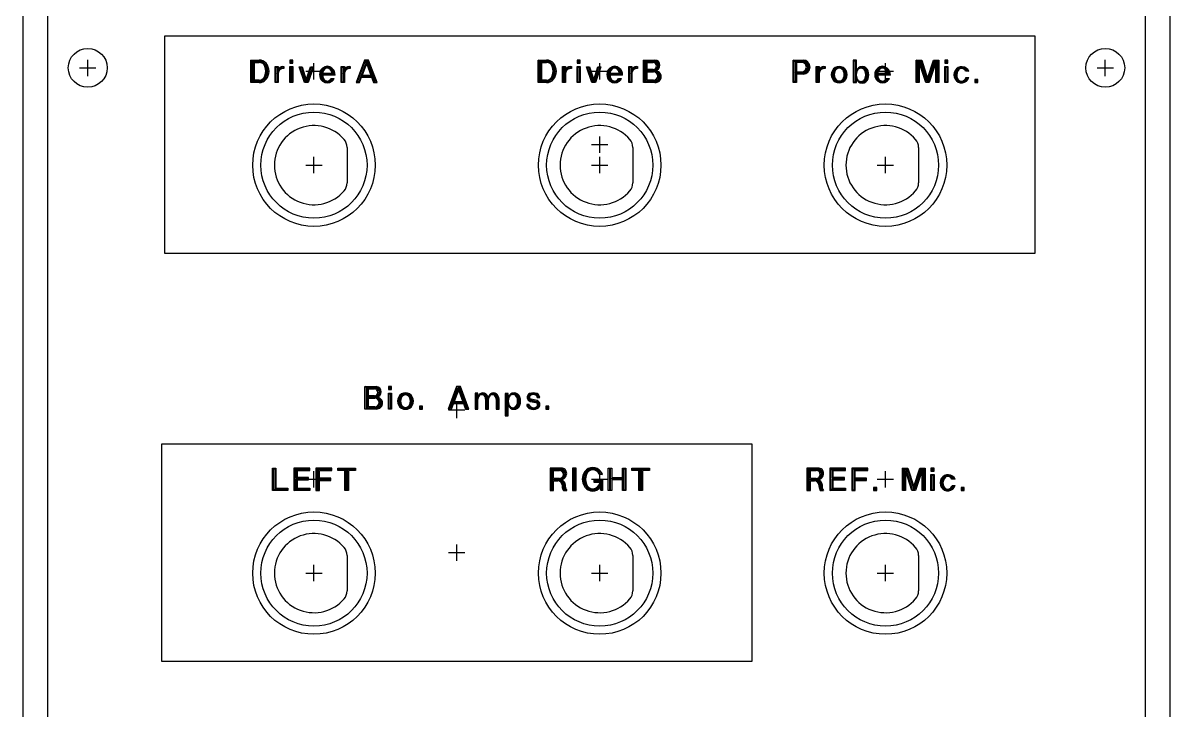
# Model space of a CAD drawing. Header units: millimetres. Extents: x -1 to 140, y -1 to 324.
# Drawn here: x 0 to 140.5, y 83.2 to 167.4 of the extents above; entities that cross this region are included whole.
import ezdxf

# ---------------------------------------------------------------- set-up
doc = ezdxf.new("R2010")
doc.units = ezdxf.units.MM
doc.layers.add('Contour', color=7, linetype='CONTINUOUS')
doc.layers.add('Engraving', color=7, linetype='CONTINUOUS')

msp = doc.modelspace()

# ---------------------------------------------------------------- linework, layer by layer
at = {"layer": 'Contour', "color": 7, "linetype": 'CONTINUOUS'}
for p, q in [((0, 318.77), (0, 5.08)), ((0, 318.77), (0, 5.08)), ((0, 318.77), (0, 5.08)), ((3, 318.77), (3, 5.08)), ((3, 318.77), (3, 5.08)), ((137.492, 5.08), (137.492, 318.77)), ((137.492, 5.08), (137.492, 318.77)), ((140.492, 5.08), (140.492, 318.77)), ((140.492, 5.08), (140.492, 318.77)), ((140.492, 5.08), (140.492, 318.77)), ((6.938, 161.925), (8.938, 161.925)), ((7.938, 160.925), (7.938, 162.925)), ((35.64, 160.5), (35.64, 162.5)), ((70.64, 160.5), (70.64, 162.5)), ((105.64, 160.5), (105.64, 162.5)), ((131.555, 161.925), (133.555, 161.925)), ((132.555, 160.925), (132.555, 162.925)), ((34.64, 161.5), (36.64, 161.5)), ((69.64, 161.5), (71.64, 161.5)), ((104.64, 161.5), (106.64, 161.5)), ((70.64, 151.52), (70.64, 153.52)), ((39.69, 152.173), (39.69, 147.827)), ((69.64, 152.52), (71.64, 152.52)), ((74.69, 152.173), (74.69, 147.827)), ((109.69, 152.173), (109.69, 147.827)), ((35.64, 149), (35.64, 151)), ((35.64, 149), (35.64, 151)), ((35.64, 149), (35.64, 151)), ((35.64, 149), (35.64, 151)), ((70.64, 149), (70.64, 151)), ((70.64, 149), (70.64, 151)), ((70.64, 149), (70.64, 151)), ((70.64, 149), (70.64, 151)), ((105.64, 149), (105.64, 151)), ((105.64, 149), (105.64, 151)), ((105.64, 149), (105.64, 151)), ((105.64, 149), (105.64, 151)), ((34.64, 150), (36.64, 150)), ((34.64, 150), (36.64, 150)), ((34.64, 150), (36.64, 150)), ((34.64, 150), (36.64, 150)), ((69.64, 150), (71.64, 150)), ((69.64, 150), (71.64, 150)), ((69.64, 150), (71.64, 150)), ((69.64, 150), (71.64, 150)), ((104.64, 150), (106.64, 150)), ((104.64, 150), (106.64, 150)), ((104.64, 150), (106.64, 150)), ((104.64, 150), (106.64, 150)), ((53.14, 119), (53.14, 121)), ((52.14, 120), (54.14, 120)), ((35.64, 110.5), (35.64, 112.5)), ((70.64, 110.5), (70.64, 112.5)), ((105.64, 110.5), (105.64, 112.5)), ((34.64, 111.5), (36.64, 111.5)), ((69.64, 111.5), (71.64, 111.5)), ((104.64, 111.5), (106.64, 111.5)), ((53.14, 101.52), (53.14, 103.52)), ((39.69, 102.173), (39.69, 97.827)), ((52.14, 102.52), (54.14, 102.52)), ((74.69, 102.173), (74.69, 97.827)), ((109.69, 102.173), (109.69, 97.827)), ((34.64, 100), (36.64, 100)), ((34.64, 100), (36.64, 100)), ((34.64, 100), (36.64, 100)), ((34.64, 100), (36.64, 100)), ((35.64, 99), (35.64, 101)), ((35.64, 99), (35.64, 101)), ((35.64, 99), (35.64, 101)), ((35.64, 99), (35.64, 101)), ((69.64, 100), (71.64, 100)), ((69.64, 100), (71.64, 100)), ((69.64, 100), (71.64, 100)), ((69.64, 100), (71.64, 100)), ((70.64, 99), (70.64, 101)), ((70.64, 99), (70.64, 101)), ((70.64, 99), (70.64, 101)), ((70.64, 99), (70.64, 101)), ((104.64, 100), (106.64, 100)), ((104.64, 100), (106.64, 100)), ((104.64, 100), (106.64, 100)), ((104.64, 100), (106.64, 100)), ((105.64, 99), (105.64, 101)), ((105.64, 99), (105.64, 101)), ((105.64, 99), (105.64, 101)), ((105.64, 99), (105.64, 101))]:
    msp.add_line(p, q, dxfattribs=at)
for centre, radius in [((7.938, 161.925), 2.381), ((132.555, 161.925), 2.381), ((35.64, 150), 7.5), ((70.64, 150), 7.5), ((105.64, 150), 7.5), ((35.64, 150), 6.5), ((70.64, 150), 6.5), ((105.64, 150), 6.5), ((35.64, 100), 7.5), ((70.64, 100), 7.5), ((105.64, 100), 7.5), ((35.64, 100), 6.5), ((70.64, 100), 6.5), ((105.64, 100), 6.5)]:
    msp.add_circle(centre, radius, dxfattribs=at)
for centre, radius, start, end in [((35.64, 150), 4.85, 40.42575, -40.42575), ((70.64, 150), 4.85, 40.42575, -40.42575), ((105.64, 150), 4.85, 40.42575, -40.42575), ((38.19, 152.172), 1.5, 360.0382, 40.43146), ((73.19, 152.172), 1.5, 360.0382, 40.43146), ((108.19, 152.172), 1.5, 360.0382, 40.43146), ((38.19, 147.828), 1.5, 319.56854, -0.0382), ((73.19, 147.828), 1.5, 319.56854, -0.0382), ((108.19, 147.828), 1.5, 319.56854, -0.0382), ((35.64, 100), 4.85, 40.42575, -40.42575), ((70.64, 100), 4.85, 40.42575, -40.42575), ((105.64, 100), 4.85, 40.42575, -40.42575), ((38.19, 102.172), 1.5, 360.0382, 40.43146), ((73.19, 102.172), 1.5, 360.0382, 40.43146), ((108.19, 102.172), 1.5, 360.0382, 40.43146), ((38.19, 97.828), 1.5, 319.56854, -0.0382), ((73.19, 97.828), 1.5, 319.56854, -0.0382), ((108.19, 97.828), 1.5, 319.56854, -0.0382)]:
    msp.add_arc(centre, radius, start, end, dxfattribs=at)
at = {"layer": 'Engraving', "color": 255, "linetype": 'CONTINUOUS'}
for p, q in [((17.364, 139.18), (17.364, 165.86)), ((17.364, 165.86), (17.364, 165.86)), ((17.364, 165.86), (123.916, 165.86)), ((123.916, 165.86), (123.916, 139.18)), ((123.916, 165.86), (123.916, 165.86)), ((28.056, 162.767), (27.912, 162.882)), ((27.912, 162.882), (28.92, 162.882)), ((27.912, 160.119), (27.912, 162.882)), ((27.912, 162.882), (28.344, 162.594)), ((28.2, 162.681), (28.056, 162.767)), ((28.056, 162.767), (28.92, 162.767)), ((28.056, 160.234), (28.056, 162.767)), ((28.2, 162.681), (28.2, 160.32)), ((28.949, 162.681), (28.2, 162.681)), ((28.344, 162.594), (28.92, 162.594)), ((28.344, 160.407), (28.344, 162.594)), ((30.877, 160.119), (30.877, 162.076)), ((30.877, 162.076), (31.251, 162.076)), ((30.992, 160.177), (30.992, 161.99)), ((30.992, 161.99), (31.136, 161.99)), ((31.136, 161.99), (31.136, 160.177)), ((31.136, 161.99), (31.136, 161.213)), ((31.136, 161.213), (31.309, 161.616)), ((31.251, 162.076), (31.251, 161.616)), ((31.827, 162.105), (31.971, 162.105)), ((31.884, 161.99), (31.971, 162.105)), ((31.971, 162.105), (31.971, 161.846)), ((33.064, 162.882), (32.69, 162.882)), ((32.69, 162.882), (32.69, 162.508)), ((32.805, 162.623), (32.69, 162.508)), ((32.69, 162.508), (33.064, 162.508)), ((32.69, 160.119), (32.69, 162.076)), ((32.69, 162.076), (33.064, 162.076)), ((32.949, 162.767), (32.805, 162.767)), ((32.805, 162.767), (32.805, 162.623)), ((32.805, 162.623), (32.949, 162.623)), ((32.805, 160.177), (32.805, 161.99)), ((32.805, 161.99), (32.949, 161.99)), ((32.949, 162.623), (32.949, 162.767)), ((32.949, 161.99), (33.064, 162.076)), ((32.949, 161.99), (32.949, 160.177)), ((33.064, 162.508), (33.064, 162.882)), ((33.064, 162.076), (33.064, 160.119)), ((34.475, 160.119), (33.813, 162.047)), ((33.813, 162.047), (34.187, 162.047)), ((34.561, 160.205), (33.956, 161.961)), ((33.956, 161.961), (34.1, 161.961)), ((34.1, 161.961), (34.187, 162.047)), ((34.1, 161.961), (34.647, 160.349)), ((34.187, 162.047), (34.705, 160.464)), ((34.705, 160.464), (35.223, 162.047)), ((34.762, 160.349), (35.309, 161.961)), ((35.453, 161.961), (34.849, 160.205)), ((35.597, 162.047), (34.935, 160.119)), ((35.223, 162.047), (35.597, 162.047)), ((35.309, 161.961), (35.453, 161.961)), ((38.993, 160.119), (38.993, 162.076)), ((38.993, 162.076), (39.367, 162.076)), ((39.108, 160.177), (39.108, 161.99)), ((39.108, 161.99), (39.252, 161.99)), ((39.252, 161.99), (39.252, 160.177)), ((39.252, 161.99), (39.252, 161.213)), ((39.252, 161.213), (39.425, 161.616)), ((39.367, 162.076), (39.367, 161.616)), ((39.943, 162.105), (40.087, 162.105)), ((40.001, 161.99), (40.087, 162.105)), ((40.087, 162.105), (40.087, 161.846)), ((41.843, 162.882), (40.806, 160.119)), ((40.979, 160.205), (41.958, 162.824)), ((42.102, 162.824), (41.123, 160.205)), ((41.238, 160.119), (42.073, 162.422)), ((42.073, 162.422), (41.555, 161.04)), ((42.332, 162.882), (41.843, 162.882)), ((41.958, 162.824), (42.936, 160.119)), ((42.102, 162.824), (43.051, 160.205)), ((42.217, 162.824), (42.102, 162.824)), ((43.195, 160.205), (42.217, 162.824)), ((43.368, 160.119), (42.332, 162.882)), ((63.251, 162.767), (63.107, 162.882)), ((63.107, 162.882), (64.115, 162.882)), ((63.107, 160.119), (63.107, 162.882)), ((63.107, 162.882), (63.539, 162.594)), ((63.395, 162.681), (63.251, 162.767)), ((63.251, 162.767), (64.115, 162.767)), ((63.251, 160.234), (63.251, 162.767)), ((63.395, 162.681), (63.395, 160.32)), ((64.144, 162.681), (63.395, 162.681)), ((63.539, 162.594), (64.115, 162.594)), ((63.539, 160.407), (63.539, 162.594)), ((66.072, 160.119), (66.072, 162.076)), ((66.072, 162.076), (66.446, 162.076)), ((66.187, 160.177), (66.187, 161.99)), ((66.187, 161.99), (66.331, 161.99)), ((66.331, 161.99), (66.331, 160.177)), ((66.331, 161.99), (66.331, 161.213)), ((66.331, 161.213), (66.504, 161.616)), ((66.446, 162.076), (66.446, 161.616)), ((67.022, 162.105), (67.166, 162.105)), ((67.079, 161.99), (67.166, 162.105)), ((67.166, 162.105), (67.166, 161.846)), ((68.259, 162.882), (67.885, 162.882)), ((67.885, 162.882), (67.885, 162.508)), ((68, 162.623), (67.885, 162.508)), ((67.885, 162.508), (68.259, 162.508)), ((67.885, 160.119), (67.885, 162.076)), ((67.885, 162.076), (68.259, 162.076)), ((68.144, 162.767), (68, 162.767)), ((68, 162.767), (68, 162.623)), ((68, 162.623), (68.144, 162.623)), ((68, 160.177), (68, 161.99)), ((68, 161.99), (68.144, 161.99)), ((68.144, 162.623), (68.144, 162.767)), ((68.144, 161.99), (68.259, 162.076)), ((68.144, 161.99), (68.144, 160.177)), ((68.259, 162.508), (68.259, 162.882)), ((68.259, 162.076), (68.259, 160.119)), ((69.67, 160.119), (69.008, 162.047)), ((69.008, 162.047), (69.382, 162.047)), ((69.756, 160.205), (69.151, 161.961)), ((69.151, 161.961), (69.295, 161.961)), ((69.295, 161.961), (69.382, 162.047)), ((69.295, 161.961), (69.842, 160.349)), ((69.382, 162.047), (69.9, 160.464)), ((69.9, 160.464), (70.418, 162.047)), ((69.957, 160.349), (70.504, 161.961)), ((70.648, 161.961), (70.044, 160.205)), ((70.792, 162.047), (70.13, 160.119)), ((70.418, 162.047), (70.792, 162.047)), ((70.504, 161.961), (70.648, 161.961)), ((74.188, 160.119), (74.188, 162.076)), ((74.188, 162.076), (74.562, 162.076)), ((74.303, 160.177), (74.303, 161.99)), ((74.303, 161.99), (74.447, 161.99)), ((74.447, 161.99), (74.447, 160.177)), ((74.447, 161.99), (74.447, 161.213)), ((74.447, 161.213), (74.62, 161.616)), ((74.562, 162.076), (74.562, 161.616)), ((75.138, 162.105), (75.282, 162.105)), ((75.196, 161.99), (75.282, 162.105)), ((75.282, 162.105), (75.282, 161.846)), ((76.433, 162.594), (76.001, 162.882)), ((76.001, 162.882), (77.383, 162.882)), ((76.001, 160.119), (76.001, 162.882)), ((77.354, 162.796), (76.145, 162.796)), ((76.145, 162.796), (76.145, 160.205)), ((76.289, 162.681), (76.289, 160.292)), ((77.325, 162.681), (76.289, 162.681)), ((76.289, 162.681), (76.433, 162.594)), ((76.433, 162.594), (77.181, 162.594)), ((76.433, 160.407), (76.433, 162.594)), ((77.181, 161.731), (76.433, 161.731)), ((76.433, 161.731), (76.433, 161.443)), ((76.519, 161.529), (76.519, 161.644)), ((76.519, 161.644), (77.297, 161.644)), ((77.297, 161.644), (77.498, 161.76)), ((77.325, 161.529), (77.297, 161.644)), ((94.617, 162.681), (94.329, 162.882)), ((94.329, 162.882), (95.538, 162.882)), ((94.329, 160.119), (94.329, 162.882)), ((94.473, 160.263), (94.473, 162.767)), ((94.473, 162.767), (95.538, 162.767)), ((94.617, 162.681), (94.617, 160.263)), ((95.509, 162.681), (94.617, 162.681)), ((95.394, 162.594), (94.761, 162.594)), ((94.761, 162.594), (94.761, 161.443)), ((97.149, 160.119), (97.149, 162.076)), ((97.149, 162.076), (97.524, 162.076)), ((97.264, 160.177), (97.264, 161.99)), ((97.264, 161.99), (97.408, 161.99)), ((97.408, 161.99), (97.408, 160.177)), ((97.408, 161.99), (97.408, 161.213)), ((97.408, 161.213), (97.581, 161.616)), ((97.524, 162.076), (97.524, 161.616)), ((98.099, 162.105), (98.243, 162.105)), ((98.157, 161.99), (98.243, 162.105)), ((98.243, 162.105), (98.243, 161.846)), ((99.222, 161.529), (99.135, 161.616)), ((99.135, 161.616), (99.423, 161.472)), ((99.509, 161.788), (99.222, 161.529)), ((101.812, 162.796), (101.697, 162.882)), ((101.697, 162.882), (101.697, 160.119)), ((102.071, 162.882), (101.697, 162.882)), ((101.812, 162.796), (101.956, 162.796)), ((101.812, 160.177), (101.812, 162.796)), ((101.956, 162.796), (101.956, 160.177)), ((102.071, 161.558), (102.071, 162.882)), ((102.186, 161.587), (102.071, 161.558)), ((109.525, 162.767), (109.41, 162.882)), ((109.41, 162.882), (110.072, 162.882)), ((109.41, 160.119), (109.41, 162.882)), ((109.612, 162.681), (109.525, 162.767)), ((109.525, 162.767), (109.986, 162.767)), ((109.525, 160.205), (109.525, 162.767)), ((109.612, 160.234), (109.612, 162.681)), ((109.871, 162.681), (109.669, 162.681)), ((109.669, 162.681), (109.669, 160.205)), ((110.561, 160.119), (109.784, 162.594)), ((109.784, 162.594), (109.784, 160.119)), ((110.648, 160.234), (109.871, 162.681)), ((109.986, 162.767), (110.734, 160.407)), ((110.072, 162.882), (110.792, 160.608)), ((110.792, 160.608), (111.511, 162.882)), ((110.849, 160.407), (111.598, 162.767)), ((111.684, 162.681), (110.936, 160.234)), ((111.799, 162.594), (110.993, 160.119)), ((111.511, 162.882), (112.173, 162.882)), ((111.598, 162.767), (112.058, 162.767)), ((111.885, 162.681), (111.684, 162.681)), ((111.799, 160.119), (111.799, 162.594)), ((111.885, 160.205), (111.885, 162.681)), ((112, 162.709), (111.943, 162.709)), ((111.943, 162.709), (111.943, 160.205)), ((112, 160.205), (112, 162.709)), ((112.058, 162.767), (112.058, 160.205)), ((112.173, 162.882), (112.173, 160.119)), ((113.267, 162.882), (112.893, 162.882)), ((112.893, 162.882), (112.893, 162.508)), ((113.008, 162.623), (112.893, 162.508)), ((112.893, 162.508), (113.267, 162.508)), ((112.893, 160.119), (112.893, 162.076)), ((112.893, 162.076), (113.267, 162.076)), ((113.152, 162.767), (113.008, 162.767)), ((113.008, 162.767), (113.008, 162.623)), ((113.008, 162.623), (113.152, 162.623)), ((113.008, 160.177), (113.008, 161.99)), ((113.008, 161.99), (113.152, 161.99)), ((113.152, 162.623), (113.152, 162.767)), ((113.152, 161.99), (113.267, 162.076)), ((113.152, 161.99), (113.152, 160.177)), ((113.267, 162.508), (113.267, 162.882)), ((113.267, 162.076), (113.267, 160.119)), ((28.92, 160.234), (28.056, 160.234)), ((28.2, 160.32), (28.92, 160.32)), ((28.92, 160.407), (28.344, 160.407)), ((31.136, 160.177), (30.992, 160.177)), ((31.251, 161.213), (31.251, 160.119)), ((32.949, 160.177), (32.805, 160.177)), ((34.849, 160.205), (34.561, 160.205)), ((34.647, 160.349), (34.762, 160.349)), ((36.691, 161.098), (36.691, 161.27)), ((36.691, 161.27), (37.842, 161.27)), ((38.13, 161.098), (36.691, 161.098)), ((38.245, 161.04), (36.691, 161.04)), ((36.748, 161.184), (37.986, 161.184)), ((37.727, 160.608), (38.13, 160.608)), ((37.813, 160.522), (37.957, 160.522)), ((39.252, 160.177), (39.108, 160.177)), ((39.367, 161.213), (39.367, 160.119)), ((41.123, 160.205), (40.979, 160.205)), ((41.497, 160.954), (41.468, 160.839)), ((41.468, 160.839), (42.706, 160.839)), ((42.706, 160.752), (41.468, 160.752)), ((42.648, 160.954), (41.497, 160.954)), ((41.555, 161.04), (42.62, 161.04)), ((42.62, 161.04), (42.648, 160.954)), ((42.706, 160.839), (42.706, 160.752)), ((43.051, 160.205), (43.195, 160.205)), ((64.115, 160.234), (63.251, 160.234)), ((63.395, 160.32), (64.115, 160.32)), ((64.115, 160.407), (63.539, 160.407)), ((66.331, 160.177), (66.187, 160.177)), ((66.446, 161.213), (66.446, 160.119)), ((68.144, 160.177), (68, 160.177)), ((70.044, 160.205), (69.756, 160.205)), ((69.842, 160.349), (69.957, 160.349)), ((71.886, 161.098), (71.886, 161.27)), ((71.886, 161.27), (73.037, 161.27)), ((73.325, 161.098), (71.886, 161.098)), ((73.44, 161.04), (71.886, 161.04)), ((71.943, 161.184), (73.181, 161.184)), ((72.922, 160.608), (73.325, 160.608)), ((73.008, 160.522), (73.152, 160.522)), ((74.447, 160.177), (74.303, 160.177)), ((74.562, 161.213), (74.562, 160.119)), ((76.145, 160.205), (77.498, 160.205)), ((76.289, 160.292), (77.412, 160.292)), ((76.433, 161.443), (77.239, 161.443)), ((77.239, 160.407), (76.433, 160.407)), ((77.325, 161.529), (76.519, 161.529)), ((94.617, 160.263), (94.473, 160.263)), ((94.617, 161.27), (94.761, 161.443)), ((95.538, 161.27), (94.617, 161.27)), ((94.761, 161.443), (95.394, 161.443)), ((94.761, 161.443), (94.761, 161.357)), ((94.761, 161.357), (95.566, 161.357)), ((95.538, 161.155), (94.761, 161.155)), ((94.761, 161.155), (94.761, 160.119)), ((97.408, 160.177), (97.264, 160.177)), ((97.524, 161.213), (97.524, 160.119)), ((101.956, 160.177), (101.812, 160.177)), ((102.071, 160.119), (102.071, 161.558)), ((102.071, 160.58), (102.071, 161.558)), ((104.69, 161.098), (104.69, 161.27)), ((104.69, 161.27), (105.841, 161.27)), ((106.129, 161.098), (104.69, 161.098)), ((106.244, 161.04), (104.69, 161.04)), ((104.748, 161.184), (105.985, 161.184)), ((105.726, 160.608), (106.129, 160.608)), ((105.813, 160.522), (105.956, 160.522)), ((109.669, 160.205), (109.525, 160.205)), ((110.936, 160.234), (110.648, 160.234)), ((110.792, 160.119), (110.705, 160.32)), ((110.705, 160.32), (110.878, 160.32)), ((110.734, 160.407), (110.849, 160.407)), ((110.792, 160.608), (110.792, 160.119)), ((110.878, 160.32), (110.792, 160.608)), ((111.943, 160.205), (111.885, 160.205)), ((112.058, 160.205), (112, 160.205)), ((113.152, 160.177), (113.008, 160.177)), ((115.857, 161.501), (115.454, 161.501)), ((115.483, 160.723), (115.857, 160.723)), ((115.713, 161.558), (115.569, 161.558)), ((115.569, 160.666), (115.713, 160.666)), ((115.713, 161.558), (115.857, 161.501)), ((116.951, 160.493), (116.577, 160.493)), ((116.577, 160.493), (116.577, 160.119)), ((116.836, 160.378), (116.692, 160.378)), ((116.692, 160.378), (116.692, 160.234)), ((116.692, 160.234), (116.836, 160.234)), ((116.836, 160.234), (116.836, 160.378)), ((116.836, 160.234), (116.951, 160.119)), ((116.951, 160.119), (116.951, 160.493)), ((28.92, 160.119), (27.912, 160.119)), ((31.251, 160.119), (30.877, 160.119)), ((33.064, 160.119), (32.69, 160.119)), ((34.935, 160.119), (34.475, 160.119)), ((39.367, 160.119), (38.993, 160.119)), ((40.806, 160.119), (41.238, 160.119)), ((42.936, 160.119), (43.368, 160.119)), ((64.115, 160.119), (63.107, 160.119)), ((66.446, 160.119), (66.072, 160.119)), ((68.259, 160.119), (67.885, 160.119)), ((70.13, 160.119), (69.67, 160.119)), ((74.562, 160.119), (74.188, 160.119)), ((77.383, 160.119), (76.001, 160.119)), ((94.761, 160.119), (94.329, 160.119)), ((97.524, 160.119), (97.149, 160.119)), ((101.697, 160.119), (102.071, 160.119)), ((109.784, 160.119), (109.41, 160.119)), ((110.993, 160.119), (110.561, 160.119)), ((112.173, 160.119), (111.799, 160.119)), ((113.267, 160.119), (112.893, 160.119)), ((116.577, 160.119), (116.951, 160.119)), ((123.916, 139.18), (17.364, 139.18)), ((17.364, 139.18), (17.364, 139.18)), ((123.916, 139.18), (123.916, 139.18)), ((42.304, 122.575), (41.872, 122.863)), ((41.872, 122.863), (43.254, 122.863)), ((41.872, 120.1), (41.872, 122.863)), ((43.225, 122.777), (42.016, 122.777)), ((42.016, 122.777), (42.016, 120.186)), ((42.16, 122.662), (42.16, 120.273)), ((43.196, 122.662), (42.16, 122.662)), ((42.16, 122.662), (42.304, 122.575)), ((42.304, 122.575), (43.052, 122.575)), ((42.304, 120.388), (42.304, 122.575)), ((45.125, 122.863), (44.751, 122.863)), ((44.751, 122.863), (44.751, 122.489)), ((44.866, 122.604), (44.751, 122.489)), ((44.751, 122.489), (45.125, 122.489)), ((45.01, 122.748), (44.866, 122.748)), ((44.866, 122.748), (44.866, 122.604)), ((44.866, 122.604), (45.01, 122.604)), ((45.01, 122.604), (45.01, 122.748)), ((45.125, 122.489), (45.125, 122.863)), ((53.097, 122.863), (52.061, 120.1)), ((52.234, 120.186), (53.212, 122.805)), ((53.356, 122.805), (52.378, 120.186)), ((52.493, 120.1), (53.327, 122.403)), ((53.327, 122.403), (52.809, 121.021)), ((53.586, 122.863), (53.097, 122.863)), ((53.212, 122.805), (54.191, 120.1)), ((53.356, 122.805), (54.306, 120.186)), ((53.471, 122.805), (53.356, 122.805)), ((54.45, 120.186), (53.471, 122.805)), ((54.622, 120.1), (53.586, 122.863)), ((43.052, 121.712), (42.304, 121.712)), ((42.304, 121.712), (42.304, 121.424)), ((42.304, 121.424), (43.11, 121.424)), ((42.39, 121.51), (42.39, 121.625)), ((42.39, 121.625), (43.168, 121.625)), ((43.196, 121.51), (42.39, 121.51)), ((43.168, 121.625), (43.369, 121.741)), ((43.196, 121.51), (43.168, 121.625)), ((44.751, 120.1), (44.751, 122.057)), ((44.751, 122.057), (45.125, 122.057)), ((44.866, 120.158), (44.866, 121.971)), ((44.866, 121.971), (45.01, 121.971)), ((45.01, 121.971), (45.125, 122.057)), ((45.01, 121.971), (45.01, 120.158)), ((45.125, 122.057), (45.125, 120.1)), ((46.103, 121.51), (46.017, 121.597)), ((46.017, 121.597), (46.305, 121.453)), ((46.391, 121.769), (46.103, 121.51)), ((52.752, 120.935), (52.723, 120.82)), ((53.903, 120.935), (52.752, 120.935)), ((52.809, 121.021), (53.874, 121.021)), ((53.874, 121.021), (53.903, 120.935)), ((55.716, 122.057), (55.371, 122.057)), ((55.371, 122.057), (55.371, 120.1)), ((55.486, 120.158), (55.486, 121.971)), ((55.486, 121.971), (55.601, 121.971)), ((55.601, 121.971), (55.601, 120.158)), ((55.601, 121.971), (55.601, 121.28)), ((55.601, 121.28), (55.745, 121.597)), ((55.716, 121.597), (55.716, 122.057)), ((55.716, 120.1), (55.716, 121.338)), ((56.666, 121.338), (56.666, 120.1)), ((56.781, 121.338), (56.781, 120.158)), ((56.896, 120.158), (56.896, 121.28)), ((57.011, 120.1), (57.011, 121.338)), ((57.961, 121.338), (57.961, 120.1)), ((58.076, 121.338), (58.076, 120.158)), ((58.191, 120.158), (58.191, 121.338)), ((58.306, 120.1), (58.306, 121.338)), ((59.429, 122.028), (59.055, 122.028)), ((59.055, 122.028), (59.055, 119.294)), ((59.17, 119.38), (59.17, 121.971)), ((59.17, 121.971), (59.314, 121.971)), ((59.314, 121.971), (59.314, 119.38)), ((59.314, 121.971), (59.314, 121.165)), ((59.429, 121.568), (59.429, 122.028)), ((62.134, 121.05), (62.825, 120.906)), ((62.192, 121.222), (62.911, 121.05)), ((62.854, 120.963), (62.192, 121.136)), ((62.969, 121.136), (62.25, 121.309)), ((62.998, 121.51), (63.286, 121.51)), ((63.199, 121.568), (63.084, 121.568)), ((43.254, 120.1), (41.872, 120.1)), ((42.016, 120.186), (43.369, 120.186)), ((42.16, 120.273), (43.283, 120.273)), ((43.11, 120.388), (42.304, 120.388)), ((45.125, 120.1), (44.751, 120.1)), ((45.01, 120.158), (44.866, 120.158)), ((48.924, 120.474), (48.55, 120.474)), ((48.55, 120.474), (48.55, 120.1)), ((48.55, 120.1), (48.924, 120.1)), ((48.809, 120.359), (48.665, 120.359)), ((48.665, 120.359), (48.665, 120.215)), ((48.665, 120.215), (48.809, 120.215)), ((48.809, 120.215), (48.809, 120.359)), ((48.809, 120.215), (48.924, 120.1)), ((48.924, 120.1), (48.924, 120.474)), ((52.061, 120.1), (52.493, 120.1)), ((52.378, 120.186), (52.234, 120.186)), ((52.723, 120.82), (53.961, 120.82)), ((53.961, 120.733), (52.723, 120.733)), ((53.961, 120.82), (53.961, 120.733)), ((54.191, 120.1), (54.622, 120.1)), ((54.306, 120.186), (54.45, 120.186)), ((55.371, 120.1), (55.716, 120.1)), ((55.601, 120.158), (55.486, 120.158)), ((56.666, 120.1), (57.011, 120.1)), ((56.781, 120.158), (56.896, 120.158)), ((57.961, 120.1), (58.306, 120.1)), ((58.076, 120.158), (58.191, 120.158)), ((59.429, 119.294), (59.429, 120.704)), ((59.429, 120.704), (59.429, 120.589)), ((61.818, 120.618), (61.703, 120.676)), ((62.019, 120.676), (61.703, 120.676)), ((64.408, 120.474), (64.034, 120.474)), ((64.034, 120.474), (64.034, 120.1)), ((64.034, 120.1), (64.408, 120.1)), ((64.293, 120.359), (64.149, 120.359)), ((64.149, 120.359), (64.149, 120.215)), ((64.149, 120.215), (64.293, 120.215)), ((64.293, 120.215), (64.293, 120.359)), ((64.293, 120.215), (64.408, 120.1)), ((64.408, 120.1), (64.408, 120.474)), ((59.055, 119.294), (59.429, 119.294)), ((59.314, 119.38), (59.17, 119.38)), ((17.007, 89.18), (17.007, 115.86)), ((17.007, 115.86), (17.007, 115.86)), ((17.007, 115.86), (89.273, 115.86)), ((89.273, 115.86), (89.273, 89.18)), ((89.273, 115.86), (89.273, 115.86)), ((30.56, 110.119), (30.56, 112.882)), ((30.56, 112.882), (30.992, 112.882)), ((30.704, 110.263), (30.704, 112.796)), ((30.704, 112.796), (30.848, 112.796)), ((30.848, 112.796), (30.848, 110.407)), ((30.992, 112.882), (30.992, 110.407)), ((33.323, 112.796), (33.179, 112.882)), ((33.179, 112.882), (33.179, 110.119)), ((35.137, 112.882), (33.179, 112.882)), ((33.179, 112.882), (33.611, 112.594)), ((33.611, 112.594), (33.179, 112.882)), ((33.323, 112.796), (35.05, 112.796)), ((33.323, 110.205), (33.323, 112.796)), ((35.05, 112.681), (33.467, 112.681)), ((33.467, 112.681), (33.467, 111.644)), ((33.611, 111.731), (33.611, 112.594)), ((33.611, 112.594), (35.137, 112.594)), ((35.05, 112.796), (35.05, 112.681)), ((35.137, 112.594), (35.137, 112.882)), ((36.029, 112.738), (35.885, 112.882)), ((35.885, 112.882), (35.885, 110.119)), ((37.842, 112.882), (35.885, 112.882)), ((36.029, 112.796), (37.784, 112.796)), ((36.029, 110.177), (36.029, 112.738)), ((37.784, 112.681), (36.173, 112.681)), ((36.173, 112.681), (36.173, 111.443)), ((36.317, 111.644), (36.317, 112.594)), ((36.317, 112.594), (37.842, 112.594)), ((37.784, 112.796), (37.784, 112.681)), ((37.842, 112.594), (37.842, 112.882)), ((38.562, 112.594), (38.562, 112.882)), ((38.562, 112.882), (40.72, 112.882)), ((39.425, 112.594), (38.562, 112.594)), ((38.677, 112.681), (38.677, 112.796)), ((38.677, 112.796), (40.605, 112.796)), ((39.626, 112.681), (38.677, 112.681)), ((39.569, 112.681), (39.425, 112.594)), ((39.425, 110.119), (39.425, 112.594)), ((39.569, 110.177), (39.569, 112.681)), ((40.605, 112.681), (39.713, 112.681)), ((39.713, 112.681), (39.713, 110.177)), ((40.72, 112.594), (39.857, 112.594)), ((39.857, 112.594), (39.857, 110.119)), ((40.605, 112.796), (40.605, 112.681)), ((40.72, 112.882), (40.72, 112.594)), ((65.935, 112.882), (64.553, 112.882)), ((64.553, 112.882), (64.553, 110.119)), ((65.877, 112.767), (64.697, 112.767)), ((64.697, 112.767), (64.697, 110.177)), ((64.841, 110.177), (64.841, 112.681)), ((64.841, 112.681), (65.877, 112.681)), ((64.985, 111.587), (64.985, 112.594)), ((64.985, 112.594), (65.705, 112.594)), ((67.748, 112.882), (67.316, 112.882)), ((67.316, 112.882), (67.316, 110.119)), ((67.46, 112.796), (67.46, 110.177)), ((67.604, 112.796), (67.748, 112.882)), ((67.604, 110.177), (67.604, 112.796)), ((67.748, 110.119), (67.748, 112.882)), ((70.626, 112.22), (70.482, 112.45)), ((71.691, 110.119), (71.691, 112.882)), ((71.691, 112.882), (72.123, 112.882)), ((71.979, 112.796), (71.835, 112.796)), ((71.835, 112.796), (71.835, 110.177)), ((71.979, 111.587), (71.979, 112.796)), ((72.123, 112.882), (72.123, 111.731)), ((73.418, 111.731), (73.418, 112.882)), ((73.418, 112.882), (73.85, 112.882)), ((73.562, 111.587), (73.562, 112.796)), ((73.562, 112.796), (73.706, 112.796)), ((73.706, 112.796), (73.706, 110.177)), ((73.85, 112.882), (73.85, 110.119)), ((74.569, 112.594), (74.569, 112.882)), ((74.569, 112.882), (76.728, 112.882)), ((75.433, 112.594), (74.569, 112.594)), ((74.684, 112.681), (74.684, 112.796)), ((74.684, 112.796), (76.613, 112.796)), ((75.634, 112.681), (74.684, 112.681)), ((75.577, 112.681), (75.433, 112.594)), ((75.433, 110.119), (75.433, 112.594)), ((75.577, 110.177), (75.577, 112.681)), ((76.613, 112.681), (75.721, 112.681)), ((75.721, 112.681), (75.721, 110.177)), ((76.728, 112.594), (75.864, 112.594)), ((75.864, 112.594), (75.864, 110.119)), ((76.613, 112.796), (76.613, 112.681)), ((76.728, 112.882), (76.728, 112.594)), ((97.395, 112.882), (96.013, 112.882)), ((96.013, 112.882), (96.013, 110.119)), ((97.337, 112.767), (96.157, 112.767)), ((96.157, 112.767), (96.157, 110.177)), ((96.301, 110.177), (96.301, 112.681)), ((96.301, 112.681), (97.337, 112.681)), ((96.445, 111.587), (96.445, 112.594)), ((96.445, 112.594), (97.165, 112.594)), ((98.949, 112.796), (98.805, 112.882)), ((98.805, 112.882), (98.805, 110.119)), ((100.762, 112.882), (98.805, 112.882)), ((98.805, 112.882), (99.237, 112.594)), ((99.237, 112.594), (98.805, 112.882)), ((98.949, 112.796), (100.676, 112.796)), ((98.949, 110.205), (98.949, 112.796)), ((100.676, 112.681), (99.093, 112.681)), ((99.093, 112.681), (99.093, 111.644)), ((99.237, 111.731), (99.237, 112.594)), ((99.237, 112.594), (100.762, 112.594)), ((100.676, 112.796), (100.676, 112.681)), ((100.762, 112.594), (100.762, 112.882)), ((101.655, 112.738), (101.511, 112.882)), ((101.511, 112.882), (101.511, 110.119)), ((103.468, 112.882), (101.511, 112.882)), ((101.655, 112.796), (103.41, 112.796)), ((101.655, 110.177), (101.655, 112.738)), ((103.41, 112.681), (101.798, 112.681)), ((101.798, 112.681), (101.798, 111.443)), ((101.942, 111.644), (101.942, 112.594)), ((101.942, 112.594), (103.468, 112.594)), ((103.41, 112.796), (103.41, 112.681)), ((103.468, 112.594), (103.468, 112.882)), ((107.842, 112.767), (107.727, 112.882)), ((107.727, 112.882), (108.389, 112.882)), ((107.727, 110.119), (107.727, 112.882)), ((107.929, 112.681), (107.842, 112.767)), ((107.842, 112.767), (108.303, 112.767)), ((107.842, 110.205), (107.842, 112.767)), ((107.929, 110.234), (107.929, 112.681)), ((108.188, 112.681), (107.986, 112.681)), ((107.986, 112.681), (107.986, 110.205)), ((108.879, 110.119), (108.102, 112.594)), ((108.102, 112.594), (108.102, 110.119)), ((108.965, 110.234), (108.188, 112.681)), ((108.303, 112.767), (109.051, 110.407)), ((108.389, 112.882), (109.109, 110.608)), ((109.109, 110.608), (109.828, 112.882)), ((109.166, 110.407), (109.915, 112.767)), ((110.001, 112.681), (109.253, 110.234)), ((110.116, 112.594), (109.31, 110.119)), ((109.828, 112.882), (110.49, 112.882)), ((109.915, 112.767), (110.375, 112.767)), ((110.203, 112.681), (110.001, 112.681)), ((110.116, 110.119), (110.116, 112.594)), ((110.203, 110.205), (110.203, 112.681)), ((110.318, 112.709), (110.26, 112.709)), ((110.26, 112.709), (110.26, 110.205)), ((110.318, 110.205), (110.318, 112.709)), ((110.375, 112.767), (110.375, 110.205)), ((110.49, 112.882), (110.49, 110.119)), ((111.584, 112.882), (111.21, 112.882)), ((111.21, 112.882), (111.21, 112.508)), ((111.325, 112.623), (111.21, 112.508)), ((111.21, 112.508), (111.584, 112.508)), ((111.469, 112.767), (111.325, 112.767)), ((111.325, 112.767), (111.325, 112.623)), ((111.325, 112.623), (111.469, 112.623)), ((111.469, 112.623), (111.469, 112.767)), ((111.584, 112.508), (111.584, 112.882)), ((33.467, 111.644), (34.935, 111.644)), ((34.935, 111.529), (33.467, 111.529)), ((33.467, 111.529), (33.467, 110.32)), ((34.993, 111.731), (33.611, 111.731)), ((33.611, 110.407), (33.611, 111.443)), ((33.611, 111.443), (34.993, 111.443)), ((34.935, 111.644), (34.935, 111.529)), ((34.993, 111.443), (34.993, 111.731)), ((37.641, 111.558), (36.173, 111.558)), ((36.173, 111.558), (36.173, 110.177)), ((36.173, 111.443), (37.641, 111.443)), ((37.698, 111.644), (36.317, 111.644)), ((36.317, 110.119), (36.317, 111.357)), ((36.317, 111.357), (37.698, 111.357)), ((37.641, 111.443), (37.641, 111.558)), ((37.698, 111.357), (37.698, 111.644)), ((65.705, 111.587), (64.985, 111.587)), ((64.985, 111.385), (64.985, 111.501)), ((64.985, 111.501), (65.676, 111.501)), ((65.676, 111.385), (64.985, 111.385)), ((64.985, 110.119), (64.985, 111.299)), ((64.985, 111.299), (65.503, 111.299)), ((65.964, 111.558), (65.705, 111.587)), ((65.705, 111.587), (65.82, 111.443)), ((69.964, 111.126), (69.964, 111.414)), ((69.964, 111.414), (70.972, 111.414)), ((70.684, 111.126), (69.964, 111.126)), ((70.856, 111.328), (70.022, 111.328)), ((70.022, 111.328), (70.022, 111.213)), ((70.022, 111.213), (70.799, 111.213)), ((70.972, 112.105), (70.569, 112.105)), ((70.77, 112.191), (70.972, 112.105)), ((70.799, 111.213), (70.799, 111.126)), ((70.856, 110.205), (70.856, 111.328)), ((70.972, 111.414), (70.972, 110.119)), ((71.979, 110.177), (71.979, 111.587)), ((71.979, 111.587), (73.562, 111.587)), ((72.123, 111.731), (73.418, 111.731)), ((73.418, 111.443), (72.123, 111.443)), ((72.123, 111.443), (72.123, 110.119)), ((73.562, 111.587), (73.418, 111.731)), ((73.418, 110.119), (73.418, 111.443)), ((73.562, 110.177), (73.562, 111.587)), ((97.165, 111.587), (96.445, 111.587)), ((96.445, 111.385), (96.445, 111.501)), ((96.445, 111.501), (97.136, 111.501)), ((97.136, 111.385), (96.445, 111.385)), ((96.445, 110.119), (96.445, 111.299)), ((96.445, 111.299), (96.963, 111.299)), ((97.424, 111.558), (97.165, 111.587)), ((97.165, 111.587), (97.28, 111.443)), ((99.093, 111.644), (100.561, 111.644)), ((100.561, 111.529), (99.093, 111.529)), ((99.093, 111.529), (99.093, 110.32)), ((100.618, 111.731), (99.237, 111.731)), ((99.237, 110.407), (99.237, 111.443)), ((99.237, 111.443), (100.618, 111.443)), ((100.561, 111.644), (100.561, 111.529)), ((100.618, 111.443), (100.618, 111.731)), ((103.266, 111.558), (101.798, 111.558)), ((101.798, 111.558), (101.798, 110.177)), ((101.798, 111.443), (103.266, 111.443)), ((103.324, 111.644), (101.942, 111.644)), ((101.942, 110.119), (101.942, 111.357)), ((101.942, 111.357), (103.324, 111.357)), ((103.266, 111.443), (103.266, 111.558)), ((103.324, 111.357), (103.324, 111.644)), ((111.21, 110.119), (111.21, 112.076)), ((111.21, 112.076), (111.584, 112.076)), ((111.325, 110.177), (111.325, 111.99)), ((111.325, 111.99), (111.469, 111.99)), ((111.469, 111.99), (111.584, 112.076)), ((111.469, 111.99), (111.469, 110.177)), ((111.584, 112.076), (111.584, 110.119)), ((114.174, 111.501), (113.771, 111.501)), ((114.03, 111.558), (113.887, 111.558)), ((114.03, 111.558), (114.174, 111.501)), ((32.431, 110.119), (30.56, 110.119)), ((32.345, 110.263), (30.704, 110.263)), ((30.848, 110.407), (32.431, 110.407)), ((32.431, 110.407), (32.431, 110.119)), ((33.179, 110.119), (33.611, 110.407)), ((33.179, 110.119), (33.611, 110.407)), ((35.137, 110.119), (33.179, 110.119)), ((35.079, 110.205), (33.323, 110.205)), ((33.467, 110.32), (35.079, 110.32)), ((33.611, 110.407), (35.137, 110.407)), ((35.079, 110.32), (35.079, 110.205)), ((35.137, 110.407), (35.137, 110.119)), ((35.885, 110.119), (36.317, 110.119)), ((36.173, 110.177), (36.029, 110.177)), ((39.857, 110.119), (39.425, 110.119)), ((39.713, 110.177), (39.569, 110.177)), ((64.553, 110.119), (64.985, 110.119)), ((64.697, 110.177), (64.841, 110.177)), ((66.194, 110.119), (66.251, 110.205)), ((66.194, 110.119), (66.597, 110.119)), ((66.251, 110.723), (66.338, 110.177)), ((66.338, 110.177), (66.424, 110.148)), ((66.482, 110.378), (66.453, 110.781)), ((67.316, 110.119), (67.748, 110.119)), ((67.46, 110.177), (67.604, 110.177)), ((70.77, 110.119), (70.655, 110.522)), ((70.713, 110.867), (70.856, 110.205)), ((70.972, 110.119), (70.77, 110.119)), ((72.123, 110.119), (71.691, 110.119)), ((71.835, 110.177), (71.979, 110.177)), ((73.85, 110.119), (73.418, 110.119)), ((73.706, 110.177), (73.562, 110.177)), ((75.864, 110.119), (75.433, 110.119)), ((75.721, 110.177), (75.577, 110.177)), ((96.013, 110.119), (96.445, 110.119)), ((96.157, 110.177), (96.301, 110.177)), ((97.654, 110.119), (97.711, 110.205)), ((97.654, 110.119), (98.057, 110.119)), ((97.711, 110.723), (97.798, 110.177)), ((97.798, 110.177), (97.884, 110.148)), ((97.942, 110.378), (97.913, 110.781)), ((98.805, 110.119), (99.237, 110.407)), ((98.805, 110.119), (99.237, 110.407)), ((100.762, 110.119), (98.805, 110.119)), ((100.705, 110.205), (98.949, 110.205)), ((99.093, 110.32), (100.705, 110.32)), ((99.237, 110.407), (100.762, 110.407)), ((100.705, 110.32), (100.705, 110.205)), ((100.762, 110.407), (100.762, 110.119)), ((101.511, 110.119), (101.942, 110.119)), ((101.798, 110.177), (101.655, 110.177)), ((104.561, 110.493), (104.187, 110.493)), ((104.187, 110.493), (104.187, 110.119)), ((104.187, 110.119), (104.561, 110.119)), ((104.446, 110.378), (104.302, 110.378)), ((104.302, 110.378), (104.302, 110.234)), ((104.302, 110.234), (104.446, 110.234)), ((104.446, 110.234), (104.446, 110.378)), ((104.446, 110.234), (104.561, 110.119)), ((104.561, 110.119), (104.561, 110.493)), ((108.102, 110.119), (107.727, 110.119)), ((107.986, 110.205), (107.842, 110.205)), ((109.31, 110.119), (108.879, 110.119)), ((109.253, 110.234), (108.965, 110.234)), ((109.109, 110.119), (109.023, 110.32)), ((109.023, 110.32), (109.195, 110.32)), ((109.051, 110.407), (109.166, 110.407)), ((109.109, 110.608), (109.109, 110.119)), ((109.195, 110.32), (109.109, 110.608)), ((110.49, 110.119), (110.116, 110.119)), ((110.26, 110.205), (110.203, 110.205)), ((110.375, 110.205), (110.318, 110.205)), ((111.584, 110.119), (111.21, 110.119)), ((111.469, 110.177), (111.325, 110.177)), ((113.8, 110.723), (114.174, 110.723)), ((113.887, 110.666), (114.03, 110.666)), ((115.268, 110.493), (114.894, 110.493)), ((114.894, 110.493), (114.894, 110.119)), ((114.894, 110.119), (115.268, 110.119)), ((115.153, 110.378), (115.009, 110.378)), ((115.009, 110.378), (115.009, 110.234)), ((115.009, 110.234), (115.153, 110.234)), ((115.153, 110.234), (115.153, 110.378)), ((115.153, 110.234), (115.268, 110.119)), ((115.268, 110.119), (115.268, 110.493)), ((89.273, 89.18), (17.007, 89.18)), ((17.007, 89.18), (17.007, 89.18)), ((89.273, 89.18), (89.273, 89.18))]:
    msp.add_line(p, q, dxfattribs=at)
for centre, radius, start, end in [((28.917, 161.749), 1.133, 400.12942, 89.84829), ((28.89, 161.772), 0.995, 398.59689, 88.27301), ((28.92, 161.836), 0.758, 378.45885, 90), ((28.874, 161.734), 0.95, 39.23425, 85.47177), ((28.437, 161.515), 1.431, -34.95594, 34.95594), ((27.989, 161.515), 1.743, 341.22197, 18.77803), ((28.615, 161.515), 1.371, 320.17838, 39.82162), ((28.609, 161.501), 1.528, 320.17523, 39.79597), ((31.824, 161.525), 0.58, 449.70365, 170.97603), ((31.886, 161.215), 0.635, 108.63458, 180.18046), ((31.881, 161.365), 0.625, 449.72498, 156.3076), ((31.888, 161.231), 0.621, 82.31384, 109.28134), ((37.372, 161.098), 1.055, 130.22998, -130.19491), ((37.238, 161.229), 0.793, 414.54631, 168.66175), ((37.557, 161.098), 0.999, 136.29827, 223.74318), ((37.722, 161.098), 1.042, 148.38529, 211.66153), ((37.267, 161.212), 0.9, 410.23523, 129.81373), ((37.266, 161.281), 0.665, 46.09702, 130.36782), ((37.267, 161.378), 0.506, 31.68161, 148.3777), ((37.217, 161.099), 0.913, 359.93724, 58.20749), ((36.789, 161.079), 1.07, 10.2809, 31.86352), ((37.183, 161.169), 0.803, 1.07016, 47.37125), ((37.112, 161.037), 1.133, 360.15171, 49.87058), ((39.94, 161.525), 0.58, 449.70365, 170.97603), ((40.002, 161.215), 0.635, 108.63458, 180.18046), ((39.997, 161.365), 0.625, 449.63331, 156.3076), ((40.004, 161.231), 0.621, 82.31384, 109.28134), ((64.112, 161.749), 1.133, 400.12942, 89.84829), ((64.085, 161.772), 0.995, 398.59689, 88.27301), ((64.115, 161.836), 0.758, 378.45885, 90), ((64.069, 161.734), 0.95, 39.23425, 85.47177), ((63.632, 161.515), 1.431, -34.95594, 34.95594), ((63.184, 161.515), 1.743, 341.22197, 18.77803), ((63.81, 161.515), 1.371, 320.17838, 39.82162), ((63.804, 161.501), 1.528, 320.17523, 39.79597), ((67.019, 161.525), 0.58, 449.70365, 170.97603), ((67.081, 161.215), 0.635, 108.63458, 180.18046), ((67.076, 161.365), 0.625, 449.72498, 156.3076), ((67.083, 161.231), 0.621, 82.31384, 109.28134), ((72.567, 161.098), 1.055, 130.22998, -130.19491), ((72.433, 161.229), 0.793, 414.54631, 168.66175), ((72.752, 161.098), 0.999, 136.29827, 223.74318), ((72.917, 161.098), 1.042, 148.38529, 211.66153), ((72.462, 161.212), 0.9, 410.23523, 129.81373), ((72.461, 161.281), 0.665, 46.09702, 130.36782), ((72.462, 161.378), 0.506, 31.68161, 148.3777), ((72.412, 161.099), 0.913, 359.93724, 58.20749), ((71.984, 161.079), 1.07, 10.2809, 31.86352), ((72.378, 161.169), 0.803, 1.07016, 47.37125), ((72.307, 161.037), 1.133, 360.15171, 49.87058), ((75.135, 161.525), 0.58, 449.70365, 170.97603), ((75.197, 161.215), 0.635, 108.63458, 180.18046), ((75.192, 161.365), 0.625, 449.63331, 156.3076), ((75.199, 161.231), 0.621, 82.31384, 109.28134), ((77.16, 162.163), 0.432, 272.78302, 87.21053), ((77.307, 162.221), 0.577, -90.9929, 85.32708), ((77.261, 162.192), 0.493, -61.25034, 82.54355), ((77.358, 162.235), 0.647, 272.20939, 87.7872), ((77.378, 160.738), 0.849, 406.81376, 89.66257), ((95.37, 162.019), 0.576, -87.61406, 87.60991), ((95.445, 162.015), 0.669, -79.58026, 84.51095), ((95.538, 162.019), 0.863, 270, 90), ((95.511, 162.019), 0.748, 272.06451, 87.93273), ((98.097, 161.525), 0.58, 449.80243, 170.97603), ((98.159, 161.216), 0.635, 108.74897, 180.27069), ((98.153, 161.365), 0.625, 449.63331, 156.3076), ((98.16, 161.231), 0.621, 82.31384, 109.28134), ((100.064, 161.098), 1.064, 150.85645, -150.85645), ((99.97, 161.144), 0.959, 389.47815, 150.52185), ((99.97, 161.191), 0.821, 24.31686, 155.68314), ((100.235, 161.112), 0.992, 137.04249, 222.95751), ((99.97, 161.305), 0.572, 376.97752, 163.02248), ((99.97, 161.252), 0.706, 49.36351, 130.69799), ((99.704, 161.112), 0.992, -42.95751, 42.95751), ((99.876, 161.098), 1.064, 330.85645, 29.14355), ((103.262, 161.069), 1.194, 154.29325, -154.29325), ((102.791, 161.313), 0.761, 378.8166, 161.2077), ((103.214, 160.809), 1.367, 488.73184, 146.76345), ((102.677, 161.402), 0.526, 64.16634, 159.35449), ((102.647, 161.361), 0.513, 386.16509, 153.88412), ((102.729, 161.291), 0.691, 382.74111, 122.35678), ((102.629, 161.227), 0.705, 15.37625, 66.85479), ((102.031, 161.069), 1.194, 334.29325, 25.70675), ((105.371, 161.098), 1.055, 130.22998, -130.19491), ((105.237, 161.229), 0.793, 414.54631, 168.64753), ((105.556, 161.098), 0.999, 136.29827, 223.74318), ((105.721, 161.098), 1.042, 148.38529, 211.66153), ((105.266, 161.212), 0.9, 410.23523, 129.81373), ((105.265, 161.281), 0.665, 46.09702, 130.36782), ((105.266, 161.378), 0.506, 31.68161, 148.3777), ((105.216, 161.099), 0.913, 359.93724, 58.20749), ((104.788, 161.079), 1.07, 10.2809, 31.86352), ((105.182, 161.169), 0.803, 1.07016, 47.37125), ((105.111, 161.037), 1.133, 360.15171, 49.87058), ((115.046, 161.069), 1.042, 148.33847, -148.33847), ((114.977, 161.102), 0.966, 384.38997, 147.85631), ((114.976, 161.156), 0.839, 388.61046, 159.98771), ((115.231, 161.072), 0.987, 148.54842, 220.11025), ((115.355, 161.061), 0.992, 145.97347, 210.93404), ((114.972, 161.214), 0.692, 52.10323, 147.38912), ((114.964, 161.319), 0.523, 20.37644, 145.42946), ((113.346, 159.839), 2.81, 37.71404, 43.12543), ((28.9, 161.18), 0.773, 271.4821, -17.00461), ((28.807, 161.35), 1.036, -83.73919, -39.20382), ((28.859, 161.243), 1.011, 273.45966, -36.83589), ((28.917, 161.252), 1.133, 270.15171, -40.12942), ((37.661, 161.098), 1.235, 166.56021, -166.51509), ((37.27, 160.984), 0.828, 192.12374, -33.9204), ((37.281, 160.999), 0.921, 230.1546, -50.1546), ((37.266, 160.818), 0.507, -148.22222, -24.49076), ((37.269, 160.879), 0.641, -132.59827, -51.39602), ((36.981, 161.21), 1.08, -50.41187, -39.58813), ((37.171, 161.13), 1.092, 309.87276, -28.5602), ((64.095, 161.18), 0.773, 271.4821, -17.00461), ((64.002, 161.35), 1.036, -83.73919, -39.20382), ((64.054, 161.243), 1.011, 273.45966, -36.83589), ((64.112, 161.252), 1.133, 270.15171, -40.12942), ((72.856, 161.098), 1.235, 166.56021, -166.51509), ((72.465, 160.984), 0.828, 192.12374, -33.9204), ((72.476, 160.999), 0.921, 230.1546, -50.1546), ((72.461, 160.818), 0.507, -148.22222, -24.49076), ((72.464, 160.879), 0.641, -132.59827, -51.39602), ((72.176, 161.21), 1.08, -50.41187, -39.58813), ((72.366, 161.13), 1.092, 309.87276, -28.5602), ((77.239, 160.925), 0.518, 270, 90), ((77.353, 160.838), 0.692, 0.0828, 92.32041), ((77.153, 160.795), 0.754, 23.70774, 76.8117), ((77.378, 160.968), 0.849, 270.33743, -46.81376), ((77.287, 160.877), 0.598, -77.93869, 21.67693), ((77.357, 160.879), 0.689, -78.18419, -3.3274), ((77.475, 160.853), 0.699, 313.84032, 46.15968), ((100.085, 161.098), 0.965, 153.46151, 206.5916), ((99.97, 161.052), 0.959, 209.47815, -29.47815), ((99.97, 160.974), 0.809, -157.61986, -22.38014), ((100.645, 161.098), 1.278, 162.98297, -162.94011), ((99.97, 160.89), 0.572, 196.97752, -16.97752), ((99.97, 160.905), 0.658, -134.50715, -45.55505), ((99.295, 161.098), 1.278, 342.94011, 17.01703), ((99.855, 161.098), 0.965, -26.5916, 26.53849), ((102.791, 160.825), 0.76, 198.7923, -18.8166), ((102.647, 160.777), 0.513, 206.11588, -26.16509), ((102.747, 160.839), 0.671, 234.65102, -22.70525), ((102.668, 160.945), 0.722, -115.32354, -70.76236), ((102.63, 160.912), 0.705, -66.96142, -15.55457), ((102.042, 161.069), 1.313, -15.27425, 15.23216), ((102.171, 161.069), 1.291, 337.74538, 22.25462), ((102.071, 161.069), 1.52, 341.23125, 18.76875), ((105.661, 161.098), 1.235, 166.56021, -166.51509), ((105.269, 160.985), 0.828, 192.20595, -33.97779), ((105.28, 160.999), 0.921, 230.1546, -50.1546), ((105.265, 160.818), 0.507, -148.22222, -24.49076), ((105.268, 160.878), 0.64, -132.65882, -51.27039), ((104.981, 161.21), 1.08, -50.41187, -39.58813), ((105.17, 161.13), 1.092, 309.87276, -28.5602), ((115.276, 161.055), 1.155, 160.37287, -160.32616), ((114.961, 161.018), 0.943, 211.73488, -18.22367), ((114.951, 160.97), 0.82, 201.72369, -21.74953), ((114.95, 160.842), 0.624, -139.41862, -44.22051), ((114.96, 160.827), 0.533, -148.81503, -11.24672), ((114.803, 160.988), 0.831, -44.36612, -22.80021), ((43.031, 122.144), 0.432, 272.78302, 87.21053), ((43.178, 122.202), 0.577, -90.9929, 85.32708), ((43.132, 122.173), 0.493, -61.25034, 82.54355), ((43.229, 122.216), 0.647, 272.20939, 87.7872), ((43.11, 120.906), 0.518, 270, 90), ((43.224, 120.819), 0.692, 0.0828, 92.32041), ((43.024, 120.776), 0.754, 23.70774, 76.8117), ((43.249, 120.719), 0.849, 406.81376, 89.66257), ((43.158, 120.858), 0.598, -77.93869, 21.67693), ((43.346, 120.834), 0.699, 313.84032, 46.15968), ((46.946, 121.079), 1.064, 150.85645, -150.85645), ((46.966, 121.079), 0.965, 153.46151, 206.5916), ((46.852, 121.124), 0.96, 389.55958, 150.46988), ((46.852, 121.173), 0.82, 24.25322, 155.77544), ((47.117, 121.093), 0.992, 137.04249, 222.95751), ((47.527, 121.079), 1.278, 162.98297, -162.94011), ((46.852, 121.284), 0.573, 377.19854, 162.83105), ((46.852, 121.233), 0.706, 49.36351, 130.69799), ((46.586, 121.093), 0.992, -42.95751, 42.95751), ((46.176, 121.079), 1.278, 342.94011, 17.01703), ((46.737, 121.079), 0.965, -26.5916, 26.53849), ((46.757, 121.079), 1.064, 330.85645, 29.14355), ((56.424, 121.318), 0.761, 120.91212, 158.4922), ((56.396, 121.403), 0.707, 126.54574, 164.07686), ((56.259, 121.335), 0.543, 481.52458, 179.68345), ((56.24, 121.378), 0.541, 441.3907, 156.13424), ((56.335, 121.487), 0.603, 53.35807, 126.64193), ((56.191, 121.448), 0.411, 418.31949, 121.68051), ((56.261, 121.398), 0.616, 61.93845, 111.69789), ((56.196, 121.342), 0.585, 359.60824, 77.65194), ((56.123, 121.335), 0.543, 360.31655, 58.47542), ((56.168, 121.322), 0.729, -3.30187, 58.29464), ((56.204, 121.332), 0.806, 14.88105, 52.46175), ((58.404, 120.816), 1.578, 135.95013, 162.89727), ((58.331, 120.852), 1.497, 503.5816, 163.39238), ((57.762, 121.333), 0.806, 127.63797, 165.18767), ((57.554, 121.335), 0.543, 481.52458, 179.68345), ((57.543, 121.338), 0.58, 442.76463, 135.97813), ((57.63, 121.487), 0.603, 53.35807, 126.64193), ((57.57, 121.519), 0.495, 47.53935, 127.28642), ((57.486, 121.448), 0.411, 418.31949, 121.68051), ((57.491, 121.342), 0.585, 359.60824, 77.65194), ((57.418, 121.335), 0.543, 360.31655, 58.47542), ((57.38, 121.26), 0.815, 5.49367, 49.97836), ((57.515, 121.339), 0.791, -0.07243, 53.07213), ((60.242, 121.044), 0.936, 486.30651, 172.57123), ((60.62, 121.079), 1.194, 154.29325, 205.70675), ((60.07, 121.215), 0.732, 118.84167, 151.15833), ((60.149, 121.323), 0.76, 18.8166, 161.2077), ((60.005, 121.371), 0.513, 26.16509, 153.88412), ((60.059, 121.286), 0.632, 431.07781, 125.92744), ((60.105, 121.309), 0.671, 22.70525, 125.34898), ((59.988, 121.235), 0.705, 375.55457, 66.96142), ((59.389, 121.079), 1.194, -25.70675, 25.70675), ((59.4, 121.079), 1.313, 344.72575, 15.23216), ((59.529, 121.079), 1.292, -22.29568, 22.25462), ((59.429, 121.079), 1.52, -18.80444, 18.76875), ((62.253, 121.54), 0.504, 114.02025, 256.34958), ((62.291, 121.54), 0.416, 116.38043, -103.76898), ((62.305, 121.547), 0.344, 125.40195, 250.82783), ((62.326, 121.551), 0.281, 118.48028, -171.61038), ((62.509, 120.966), 1.132, 66.01695, 114.02929), ((62.297, 121.559), 0.254, 191.13282, -100.64733), ((62.525, 121.06), 0.95, 433.43356, 116.16062), ((62.517, 121.255), 0.704, 69.1202, 125.69843), ((62.509, 121.249), 0.634, 420.07561, 120.00272), ((62.58, 121.424), 0.524, 15.9454, 68.97034), ((62.648, 121.42), 0.571, 375.03492, 74.96508), ((62.662, 121.504), 0.336, 361.02303, 60.99506), ((62.746, 120.627), 0.29, 304.62029, 74.19031), ((62.788, 120.615), 0.354, -53.61565, 79.2611), ((62.81, 120.642), 0.42, 305.6963, 76.096), ((62.755, 121.514), 0.531, -0.4316, 66.2347), ((62.849, 120.687), 0.465, -1.35513, 75.03682), ((43.249, 120.949), 0.849, 270.33743, -46.81376), ((43.228, 120.86), 0.689, -78.18419, -3.3274), ((46.852, 121.034), 0.959, 209.53012, -29.55958), ((46.852, 120.954), 0.809, -157.71226, -22.31461), ((46.852, 120.873), 0.572, 197.16895, -17.19854), ((46.852, 120.886), 0.658, -134.50715, -45.55505), ((60.149, 120.834), 0.761, -161.2077, -18.8166), ((60.035, 120.746), 0.526, 200.64551, -64.16634), ((60.005, 120.787), 0.513, -153.88412, -26.16509), ((59.954, 120.611), 0.413, -173.04704, -125.0375), ((60.087, 120.857), 0.691, -122.35678, -22.81757), ((59.988, 120.922), 0.705, 293.03858, -15.55457), ((62.283, 120.688), 0.58, -178.81474, -113.91232), ((62.321, 120.67), 0.506, 185.90225, -122.65358), ((62.335, 120.689), 0.437, -170.6455, -117.38602), ((62.404, 120.712), 0.387, 185.34199, -123.19757), ((62.509, 121.016), 0.9, 239.15645, -52.63333), ((62.523, 121.182), 1.129, -114.88504, -65.11496), ((62.543, 121.015), 0.823, -119.80534, -56.40655), ((62.552, 120.903), 0.628, 235.04533, -55.12013), ((62.749, 120.665), 0.565, -63.84323, 1.11535), ((65.683, 112.091), 0.503, 272.49942, 87.49562), ((65.859, 112.151), 0.616, -43.02507, 88.32625), ((65.749, 112.106), 0.589, 291.42185, 77.45009), ((65.939, 112.224), 0.658, -0.3483, 90.3483), ((70.092, 111.501), 1.593, 143.42511, -143.39622), ((69.792, 111.726), 1.218, 396.51204, 143.51596), ((69.792, 111.804), 1.03, 392.97951, 147.05078), ((69.792, 111.823), 0.827, 19.94757, 160.07605), ((69.8, 111.783), 0.954, 44.36293, 142.49364), ((69.507, 111.479), 1.593, 383.1372, 37.55324), ((97.143, 112.091), 0.503, 272.49942, 87.49562), ((97.319, 112.151), 0.616, -43.02507, 88.32625), ((97.209, 112.106), 0.589, 291.42185, 77.45009), ((97.399, 112.224), 0.658, -0.3483, 90.3483), ((65.499, 110.776), 0.523, 363.72664, 89.5618), ((65.699, 112.424), 0.923, -91.42744, -48.64477), ((65.202, 110.537), 0.972, 7.62972, 60.79646), ((65.49, 110.643), 0.765, 366.00117, 75.92742), ((65.685, 110.732), 0.653, 1.7543, 90.78963), ((65.824, 112.216), 0.773, -90.29648, 0.29648), ((65.762, 110.753), 0.692, 2.32041, 85.19513), ((70.09, 111.501), 1.448, 143.39928, -143.36751), ((70.357, 111.501), 1.572, 146.70416, 213.32629), ((70.706, 111.501), 1.797, 160.35476, 199.67527), ((69.798, 111.243), 0.894, -90.38453, -7.52262), ((69.617, 111.549), 1.32, 389.10942, 38.13772), ((68.793, 111.451), 2.032, 336.38677, -9.20275), ((96.959, 110.776), 0.523, 363.72664, 89.5618), ((97.159, 112.424), 0.923, -91.42744, -48.64477), ((96.662, 110.537), 0.972, 7.62972, 60.79646), ((96.95, 110.643), 0.765, 366.00117, 75.92742), ((97.145, 110.732), 0.653, 1.7543, 90.78963), ((97.284, 112.216), 0.773, -90.29648, 0.29648), ((97.222, 110.753), 0.692, 2.32041, 85.19513), ((113.363, 111.069), 1.042, 148.33847, -148.33847), ((113.593, 111.055), 1.155, 160.37287, -160.32616), ((113.294, 111.102), 0.966, 384.38997, 147.85631), ((113.293, 111.156), 0.839, 388.61046, 159.98771), ((113.548, 111.071), 0.987, 148.46858, 220.06584), ((113.673, 111.062), 0.992, 146.05365, 210.98355), ((113.29, 111.213), 0.692, 52.21941, 147.31945), ((113.281, 111.319), 0.523, 20.37644, 145.42946), ((111.669, 109.833), 2.81, 37.8732, 43.29836), ((68.787, 110.961), 2.77, -176.87524, -167.85035), ((66.763, 110.527), 0.7, -167.71089, -144.35768), ((67.824, 110.737), 1.661, 182.45058, -161.31409), ((69.572, 110.904), 3.238, 182.69096, -166.49601), ((66.87, 110.395), 0.388, 182.50878, -134.68691), ((69.791, 111.283), 1.222, 216.81361, -89.95311), ((69.792, 111.211), 1.036, 213.59815, -33.62874), ((69.794, 111.178), 0.829, -160.12313, -90.13823), ((69.813, 111.224), 0.968, -142.68036, -21.63658), ((69.795, 111.094), 1.033, 269.8336, -33.62853), ((100.247, 110.961), 2.77, -176.87524, -167.85035), ((98.223, 110.527), 0.7, -167.71089, -144.35768), ((99.284, 110.737), 1.661, 182.45058, -161.31409), ((101.032, 110.904), 3.238, 182.69096, -166.49601), ((98.33, 110.395), 0.388, 182.50878, -134.68691), ((113.278, 111.018), 0.943, 211.73488, -18.22367), ((113.268, 110.97), 0.82, 201.72369, -21.74953), ((113.267, 110.842), 0.624, -139.41862, -44.22051), ((113.277, 110.828), 0.533, -148.66731, -11.35206), ((113.122, 110.99), 0.831, -44.56115, -22.95409)]:
    msp.add_arc(centre, radius, start, end, dxfattribs=at)

doc.saveas('drawing.dxf')
